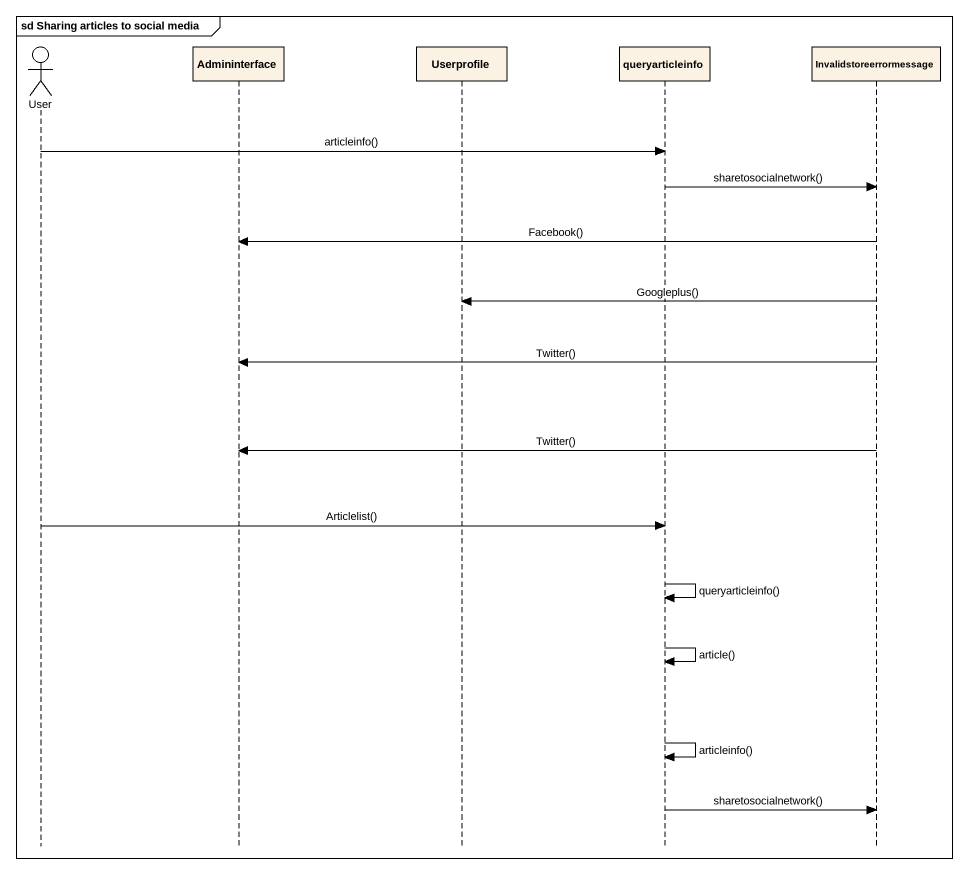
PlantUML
@startuml
mainframe sd Sharing articles to social media
hide footbox
actor User
participant Admininterface
participant Userprofile
participant queryarticleinfo
participant Invalidstoreerrormessage

User -> queryarticleinfo : articleinfo()
queryarticleinfo -> Invalidstoreerrormessage : sharetosocialnetwork()
Invalidstoreerrormessage -> Admininterface : Facebook()
Invalidstoreerrormessage -> Userprofile : Googleplus()
Invalidstoreerrormessage -> Admininterface : Twitter()
Invalidstoreerrormessage -> Admininterface : Twitter()
User -> queryarticleinfo : Articlelist()
queryarticleinfo -> queryarticleinfo : queryarticleinfo()
queryarticleinfo -> queryarticleinfo : article()
queryarticleinfo -> queryarticleinfo : articleinfo()
queryarticleinfo -> Invalidstoreerrormessage : sharetosocialnetwork()
@enduml
